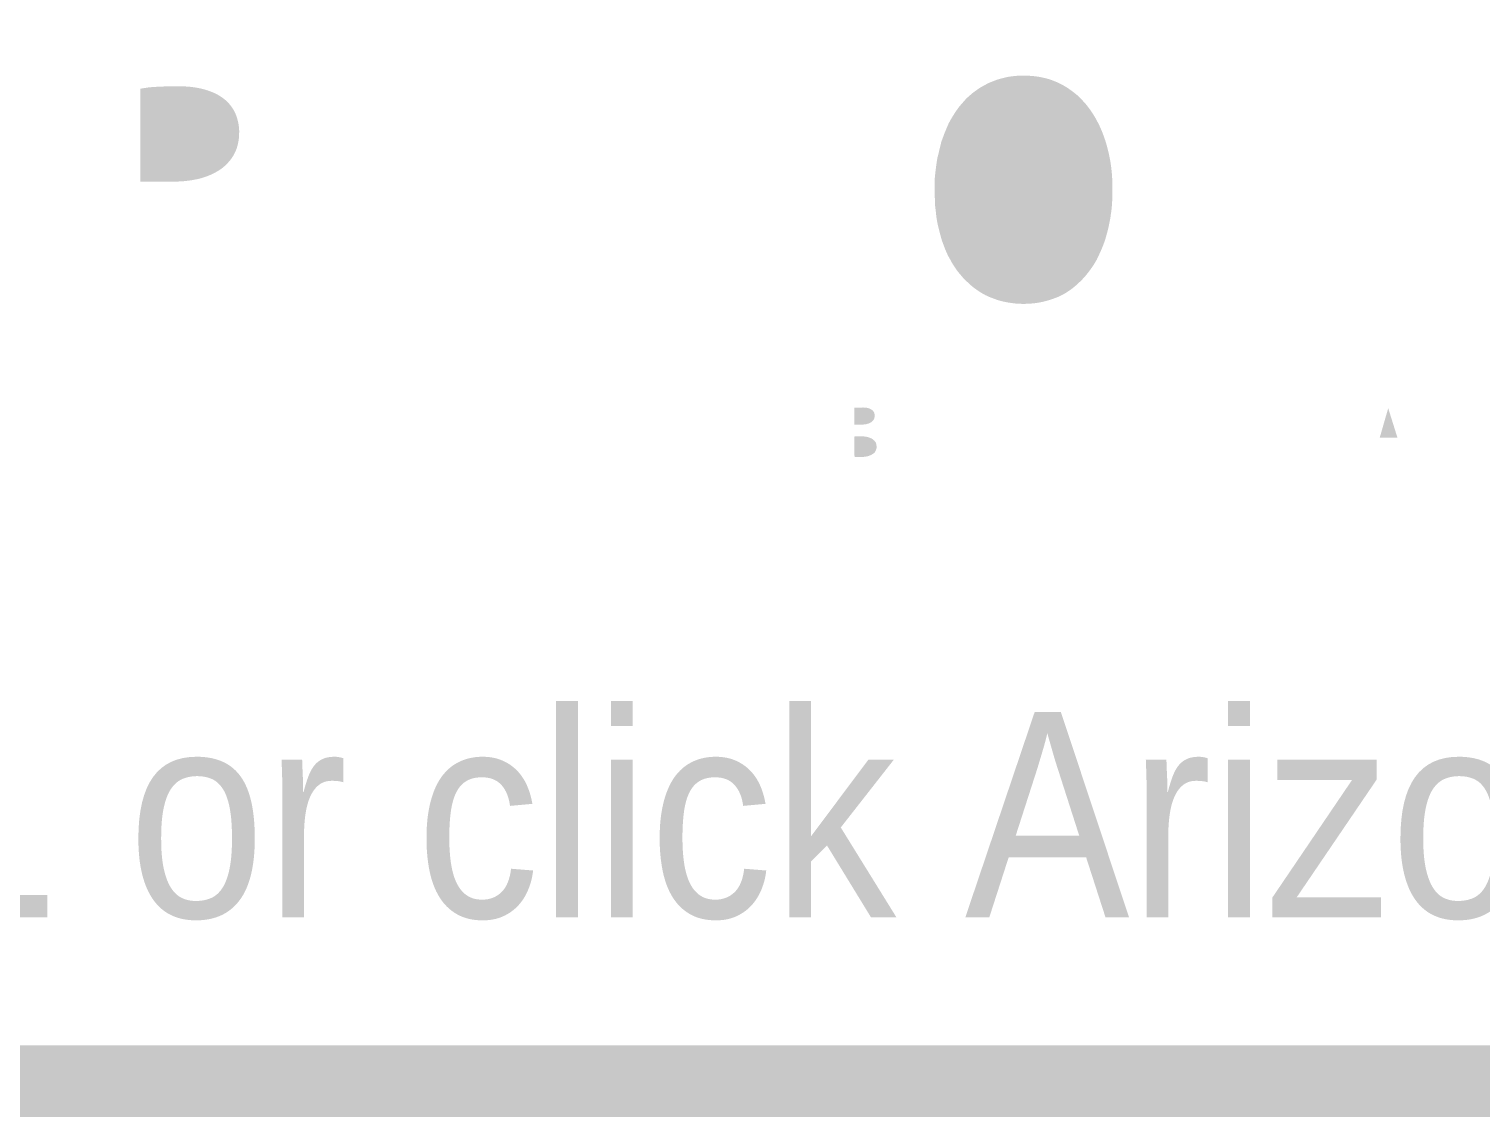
# Model space of a CAD drawing. Header units: feet. Extents: x 715168 to 716636, y 927703 to 928239.
# Drawn here: x 715792.3 to 715806.7, y 927867.48 to 927878.27 of the extents above; entities that cross this region are included whole.
import ezdxf
from ezdxf.enums import TextEntityAlignment as Align

# ---------------------------------------------------------------- set-up
doc = ezdxf.new("R2010")
doc.units = ezdxf.units.FT
doc.header["$MEASUREMENT"] = 0
doc.layers.add('62', color=7, linetype='Continuous', lineweight=0)
doc.styles.add('Style-Swis721 BlkCn BT', font='swissck.ttf')

# ---------------------------------------------------------------- blocks, each defined once
blk = doc.blocks.new('Blue Stake')
h = blk.add_hatch(color=256)
h.paths.add_polyline_path([(-32.727, -10.376, 0.414214), (-26.496, -16.607), (26.464, -16.607, 0.414214), (32.695, -10.376), (32.695, 10.459, 0.414214), (26.464, 16.69), (-26.496, 16.69, 0.414214), (-32.727, 10.459)])
h.paths.add_polyline_path([(-31.777, 10.438, -0.414214), (-26.475, 15.741), (26.441, 15.741, -0.414214), (31.744, 10.438), (31.744, -10.355, -0.414214), (26.441, -15.658), (-26.475, -15.658, -0.414214), (-31.777, -10.355)], flags=16)
h = blk.add_hatch(color=256)
edge = h.paths.add_edge_path()
edge.add_spline(control_points=[(0.592, -5.266), (0.632, -5.182), (0.67, -5.096), (0.7, -5.011), (0.714, -4.965), (0.723, -4.931), (0.737, -4.878), (0.748, -4.835), (0.763, -4.756), (0.772, -4.71), (0.777, -4.669), (0.786, -4.613), (0.791, -4.561), (0.794, -4.51), (0.798, -4.44), (0.799, -4.404), (0.799, -4.331), (0.798, -4.273), (0.797, -4.219), (0.79, -4.117), (0.784, -4.064), (0.779, -4.024), (0.773, -3.98), (0.762, -3.919), (0.752, -3.873), (0.738, -3.812), (0.719, -3.741), (0.702, -3.684), (0.664, -3.582), (0.653, -3.555), (0.639, -3.523), (0.628, -3.499), (0.617, -3.474), (0.603, -3.451), (0.586, -3.416), (0.572, -3.391), (0.553, -3.36), (0.534, -3.331), (0.513, -3.298), (0.481, -3.255), (0.451, -3.215), (0.416, -3.177), (0.383, -3.141), (0.35, -3.107), (0.31, -3.074), (0.258, -3.034), (0.208, -2.998), (0.16, -2.969), (0.117, -2.946), (0.079, -2.927), (0.034, -2.908), (-0.01, -2.891), (-0.06, -2.875), (-0.114, -2.862), (-0.181, -2.848), (-0.236, -2.841), (-0.296, -2.836), (-0.331, -2.835), (-0.403, -2.833), (-0.445, -2.834)], knot_values=[0, 0, 0, 0, 0.017544, 0.035088, 0.052632, 0.070175, 0.087719, 0.105263, 0.122807, 0.140351, 0.157895, 0.175439, 0.192982, 0.210526, 0.22807, 0.245614, 0.263158, 0.280702, 0.298246, 0.315789, 0.333333, 0.350877, 0.368421, 0.385965, 0.403509, 0.421053, 0.438596, 0.45614, 0.473684, 0.491228, 0.508772, 0.526316, 0.54386, 0.561404, 0.578947, 0.596491, 0.614035, 0.631579, 0.649123, 0.666667, 0.684211, 0.701754, 0.719298, 0.736842, 0.754386, 0.77193, 0.789474, 0.807018, 0.824561, 0.842105, 0.859649, 0.877193, 0.894737, 0.912281, 0.929825, 0.947368, 0.964912, 0.982456, 1, 1, 1, 1], degree=3, periodic=0)
edge.add_spline(control_points=[(-0.445, -2.834), (-0.483, -2.839), (-0.519, -2.841), (-0.556, -2.847), (-0.59, -2.852)], knot_values=[0, 0, 0, 0, 0.5, 1, 1, 1, 1], degree=3, periodic=0)
edge.add_spline(control_points=[(-0.59, -2.852), (-0.621, -2.86), (-0.653, -2.867), (-0.686, -2.875), (-0.729, -2.889), (-0.752, -2.897), (-0.789, -2.912), (-0.831, -2.928), (-0.857, -2.942), (-0.887, -2.957), (-0.915, -2.973), (-0.944, -2.989), (-0.979, -3.012), (-0.995, -3.024), (-1.016, -3.038), (-1.035, -3.052), (-1.054, -3.067), (-1.068, -3.081), (-1.091, -3.098), (-1.11, -3.116), (-1.128, -3.132), (-1.145, -3.15), (-1.157, -3.163), (-1.168, -3.177), (-1.183, -3.193), (-1.2, -3.213), (-1.221, -3.236), (-1.238, -3.259), (-1.251, -3.278), (-1.267, -3.299), (-1.283, -3.324), (-1.301, -3.351), (-1.312, -3.37), (-1.324, -3.39), (-1.338, -3.413), (-1.354, -3.441), (-1.37, -3.471), (-1.382, -3.501), (-1.397, -3.533), (-1.409, -3.565), (-1.425, -3.601), (-1.442, -3.65), (-1.454, -3.681), (-1.467, -3.716), (-1.475, -3.76), (-1.489, -3.809), (-1.499, -3.856), (-1.506, -3.885), (-1.518, -3.924), (-1.526, -3.987), (-1.534, -4.039), (-1.541, -4.099), (-1.548, -4.157), (-1.551, -4.191), (-1.556, -4.257), (-1.552, -4.307), (-1.554, -4.371), (-1.551, -4.436), (-1.548, -4.49), (-1.548, -4.547), (-1.544, -4.58), (-1.536, -4.635), (-1.531, -4.7), (-1.521, -4.756), (-1.512, -4.808), (-1.496, -4.867), (-1.477, -4.942), (-1.465, -4.987), (-1.461, -4.999), (-1.456, -5.021), (-1.445, -5.045)], knot_values=[0, 0, 0, 0, 0.014706, 0.029412, 0.044118, 0.058824, 0.073529, 0.088235, 0.102941, 0.117647, 0.132353, 0.147059, 0.161765, 0.176471, 0.191176, 0.205882, 0.220588, 0.235294, 0.25, 0.264706, 0.279412, 0.294118, 0.308824, 0.323529, 0.338235, 0.352941, 0.367647, 0.382353, 0.397059, 0.411765, 0.426471, 0.441176, 0.455882, 0.470588, 0.485294, 0.5, 0.514706, 0.529412, 0.544118, 0.558824, 0.573529, 0.588235, 0.602941, 0.617647, 0.632353, 0.647059, 0.661765, 0.676471, 0.691176, 0.705882, 0.720588, 0.735294, 0.75, 0.764706, 0.779412, 0.794118, 0.808824, 0.823529, 0.838235, 0.852941, 0.867647, 0.882353, 0.897059, 0.911765, 0.926471, 0.941176, 0.955882, 0.970588, 0.985294, 1, 1, 1, 1], degree=3, periodic=0)
edge.add_spline(control_points=[(-1.445, -5.045), (-1.433, -5.079), (-1.421, -5.111), (-1.409, -5.141), (-1.395, -5.172), (-1.383, -5.2), (-1.368, -5.23), (-1.354, -5.254), (-1.348, -5.264), (-1.333, -5.294), (-1.318, -5.32), (-1.3, -5.345), (-1.282, -5.375), (-1.266, -5.399), (-1.248, -5.424), (-1.23, -5.445), (-1.203, -5.477), (-1.181, -5.503), (-1.164, -5.522), (-1.146, -5.54), (-1.125, -5.56), (-1.107, -5.575), (-1.09, -5.594), (-1.075, -5.605), (-1.058, -5.621), (-1.038, -5.637), (-1.017, -5.652), (-0.997, -5.666), (-0.968, -5.686), (-0.938, -5.706), (-0.916, -5.718), (-0.883, -5.737), (-0.856, -5.749), (-0.821, -5.765), (-0.788, -5.777), (-0.755, -5.789), (-0.738, -5.797), (-0.696, -5.809), (-0.652, -5.821), (-0.607, -5.83), (-0.57, -5.837), (-0.53, -5.842), (-0.503, -5.847), (-0.471, -5.849), (-0.426, -5.852), (-0.374, -5.853), (-0.326, -5.852), (-0.32, -5.85), (-0.276, -5.849), (-0.227, -5.844), (-0.172, -5.836), (-0.103, -5.821), (-0.068, -5.812), (-0.017, -5.796), (0.027, -5.781), (0.098, -5.754), (0.148, -5.728), (0.21, -5.69), (0.263, -5.653), (0.309, -5.615), (0.341, -5.586), (0.384, -5.546), (0.438, -5.489), (0.474, -5.443), (0.518, -5.385), (0.565, -5.314), (0.592, -5.266)], knot_values=[0, 0, 0, 0, 0.015625, 0.03125, 0.046875, 0.0625, 0.078125, 0.09375, 0.109375, 0.125, 0.140625, 0.15625, 0.171875, 0.1875, 0.203125, 0.21875, 0.234375, 0.25, 0.265625, 0.28125, 0.296875, 0.3125, 0.328125, 0.34375, 0.359375, 0.375, 0.390625, 0.40625, 0.421875, 0.4375, 0.453125, 0.46875, 0.484375, 0.5, 0.515625, 0.53125, 0.546875, 0.5625, 0.578125, 0.59375, 0.609375, 0.625, 0.640625, 0.65625, 0.671875, 0.6875, 0.703125, 0.71875, 0.734375, 0.75, 0.765625, 0.78125, 0.796875, 0.8125, 0.828125, 0.84375, 0.859375, 0.875, 0.890625, 0.90625, 0.921875, 0.9375, 0.953125, 0.96875, 0.984375, 1, 1, 1, 1], degree=3, periodic=0)
h = blk.add_hatch(color=256)
edge = h.paths.add_edge_path()
edge.add_spline(control_points=[(-12.056, -4.236), (-12.054, -4.236), (-11.586, -4.236), (-11.565, -4.235), (-11.558, -4.235), (-11.508, -4.232), (-11.474, -4.23), (-11.44, -4.226), (-11.41, -4.222), (-11.386, -4.219), (-11.358, -4.214), (-11.342, -4.211), (-11.313, -4.205), (-11.289, -4.201), (-11.254, -4.191), (-11.216, -4.18), (-11.192, -4.171), (-11.171, -4.165), (-11.148, -4.154), (-11.129, -4.147), (-11.114, -4.14), (-11.094, -4.131), (-11.079, -4.123), (-11.065, -4.115), (-11.049, -4.106), (-11.033, -4.098), (-11.02, -4.089), (-11.009, -4.081), (-10.995, -4.073), (-10.98, -4.062), (-10.953, -4.041), (-10.934, -4.024), (-10.922, -4.013), (-10.907, -3.997), (-10.886, -3.974), (-10.875, -3.962), (-10.863, -3.945), (-10.852, -3.932), (-10.838, -3.912), (-10.821, -3.883), (-10.806, -3.853), (-10.791, -3.822), (-10.78, -3.79), (-10.769, -3.754), (-10.762, -3.721), (-10.756, -3.686), (-10.751, -3.653), (-10.749, -3.626), (-10.75, -3.606), (-10.749, -3.588), (-10.749, -3.574), (-10.749, -3.554), (-10.75, -3.542), (-10.75, -3.538)], knot_values=[0, 0, 0, 0, 0.019802, 0.039604, 0.059406, 0.079208, 0.09901, 0.118812, 0.138614, 0.158416, 0.178218, 0.19802, 0.217822, 0.237624, 0.257426, 0.277228, 0.29703, 0.316832, 0.336634, 0.356436, 0.376238, 0.39604, 0.415842, 0.435644, 0.455446, 0.475248, 0.49505, 0.514851, 0.534653, 0.554455, 0.574257, 0.594059, 0.613861, 0.633663, 0.653465, 0.673267, 0.693069, 0.712871, 0.732673, 0.752475, 0.772277, 0.792079, 0.811881, 0.831683, 0.851485, 0.871287, 0.891089, 0.910891, 0.930693, 0.950495, 0.970297, 0.990099, 1, 1, 1, 1], degree=3, periodic=0)
edge.add_spline(control_points=[(-10.75, -3.538), (-10.751, -3.534), (-10.752, -3.522), (-10.754, -3.5), (-10.756, -3.482), (-10.763, -3.45), (-10.771, -3.414), (-10.782, -3.377), (-10.79, -3.359), (-10.796, -3.341), (-10.806, -3.32), (-10.817, -3.298), (-10.827, -3.28), (-10.839, -3.263), (-10.847, -3.25), (-10.858, -3.235), (-10.868, -3.223), (-10.878, -3.21), (-10.895, -3.192), (-10.909, -3.178), (-10.927, -3.16), (-10.947, -3.144), (-10.971, -3.125), (-10.994, -3.11), (-11.019, -3.094), (-11.047, -3.079), (-11.072, -3.066), (-11.089, -3.059), (-11.111, -3.05), (-11.137, -3.04), (-11.167, -3.029), (-11.175, -3.027), (-11.212, -3.016), (-11.244, -3.007), (-11.275, -3.001), (-11.309, -2.994), (-11.363, -2.986), (-11.421, -2.979), (-11.474, -2.977), (-11.521, -2.976), (-11.604, -2.975), (-11.717, -2.977), (-11.757, -2.978), (-11.803, -2.98), (-11.841, -2.982), (-11.88, -2.985), (-11.918, -2.987), (-11.948, -2.99), (-11.971, -2.994), (-11.971, -2.994), (-11.994, -2.997), (-12.019, -3.001), (-12.036, -3.003), (-12.055, -3.009)], knot_values=[0, 0, 0, 0, 0.009901, 0.029703, 0.049505, 0.069307, 0.089109, 0.108911, 0.128713, 0.148515, 0.168317, 0.188119, 0.207921, 0.227723, 0.247525, 0.267327, 0.287129, 0.306931, 0.326733, 0.346535, 0.366337, 0.386139, 0.405941, 0.425743, 0.445545, 0.465347, 0.485149, 0.50495, 0.524752, 0.544554, 0.564356, 0.584158, 0.60396, 0.623762, 0.643564, 0.663366, 0.683168, 0.70297, 0.722772, 0.742574, 0.762376, 0.782178, 0.80198, 0.821782, 0.841584, 0.861386, 0.881188, 0.90099, 0.920792, 0.940594, 0.960396, 0.980198, 1, 1, 1, 1], degree=3, periodic=0)
edge.add_spline(control_points=[(-12.055, -3.009), (-12.055, -3.024), (-12.055, -4.192), (-12.055, -4.217), (-12.056, -4.236)], knot_values=[0, 0, 0, 0, 0.5, 1, 1, 1, 1], degree=3, periodic=0)
h = blk.add_hatch(color=256)
edge = h.paths.add_edge_path()
edge.add_spline(control_points=[(-2.614, -7.449), (-2.574, -7.45), (-2.512, -7.449), (-2.502, -7.449), (-2.49, -7.448), (-2.48, -7.447), (-2.468, -7.447), (-2.457, -7.444), (-2.446, -7.441), (-2.436, -7.438), (-2.426, -7.435), (-2.414, -7.431), (-2.405, -7.425), (-2.392, -7.419), (-2.384, -7.412), (-2.376, -7.404), (-2.365, -7.394), (-2.36, -7.385), (-2.355, -7.376), (-2.352, -7.369), (-2.348, -7.356), (-2.347, -7.349), (-2.347, -7.343), (-2.347, -7.34)], knot_values=[0, 0, 0, 0, 0.047619, 0.095238, 0.142857, 0.190476, 0.238095, 0.285714, 0.333333, 0.380952, 0.428571, 0.47619, 0.52381, 0.571429, 0.619048, 0.666667, 0.714286, 0.761905, 0.809524, 0.857143, 0.904762, 0.952381, 1, 1, 1, 1], degree=3, periodic=0)
edge.add_line((-2.347, -7.34), (-2.347, -7.325))
edge.add_spline(control_points=[(-2.347, -7.325), (-2.347, -7.322), (-2.347, -7.318), (-2.348, -7.311), (-2.349, -7.304), (-2.352, -7.294), (-2.354, -7.288), (-2.363, -7.276), (-2.363, -7.276), (-2.366, -7.269), (-2.374, -7.262), (-2.384, -7.254), (-2.394, -7.247), (-2.404, -7.242), (-2.414, -7.238), (-2.419, -7.236), (-2.428, -7.233), (-2.44, -7.229), (-2.454, -7.227), (-2.478, -7.224), (-2.498, -7.223), (-2.535, -7.224), (-2.564, -7.224), (-2.588, -7.225), (-2.614, -7.227)], knot_values=[0, 0, 0, 0, 0.045455, 0.090909, 0.136364, 0.181818, 0.227273, 0.272727, 0.318182, 0.363636, 0.409091, 0.454545, 0.5, 0.545455, 0.590909, 0.636364, 0.681818, 0.727273, 0.772727, 0.818182, 0.863636, 0.909091, 0.954545, 1, 1, 1, 1], degree=3, periodic=0)
edge.add_spline(control_points=[(-2.614, -7.227), (-2.613, -7.258), (-2.613, -7.341), (-2.614, -7.397), (-2.614, -7.449)], knot_values=[0, 0, 0, 0, 0.5, 1, 1, 1, 1], degree=3, periodic=0)
h = blk.add_hatch(color=256)
edge = h.paths.add_edge_path()
edge.add_spline(control_points=[(-2.612, -7.877), (-2.58, -7.877), (-2.54, -7.876), (-2.508, -7.877), (-2.492, -7.877), (-2.474, -7.874), (-2.461, -7.873), (-2.44, -7.869), (-2.413, -7.859), (-2.394, -7.853), (-2.384, -7.846), (-2.368, -7.837), (-2.35, -7.824), (-2.337, -7.805), (-2.328, -7.786), (-2.323, -7.769), (-2.319, -7.754), (-2.322, -7.735), (-2.321, -7.725), (-2.324, -7.712), (-2.328, -7.692), (-2.34, -7.672), (-2.355, -7.657), (-2.369, -7.644), (-2.384, -7.635)], knot_values=[0, 0, 0, 0, 0.045455, 0.090909, 0.136364, 0.181818, 0.227273, 0.272727, 0.318182, 0.363636, 0.409091, 0.454545, 0.5, 0.545455, 0.590909, 0.636364, 0.681818, 0.727273, 0.772727, 0.818182, 0.863636, 0.909091, 0.954545, 1, 1, 1, 1], degree=3, periodic=0)
edge.add_spline(control_points=[(-2.384, -7.635), (-2.403, -7.626), (-2.417, -7.621), (-2.435, -7.615), (-2.464, -7.608)], knot_values=[0, 0, 0, 0, 0.5, 1, 1, 1, 1], degree=3, periodic=0)
edge.add_spline(control_points=[(-2.464, -7.608), (-2.482, -7.607), (-2.519, -7.605), (-2.547, -7.605), (-2.612, -7.605)], knot_values=[0, 0, 0, 0, 0.5, 1, 1, 1, 1], degree=3, periodic=0)
edge.add_spline(control_points=[(-2.612, -7.605), (-2.613, -7.607), (-2.613, -7.639), (-2.613, -7.866), (-2.612, -7.877)], knot_values=[0, 0, 0, 0, 0.5, 1, 1, 1, 1], degree=3, periodic=0)
blk.add_solid([(4.567, -7.622), (4.445, -7.233), (4.333, -7.622)])
at = {"style": 'Style-Swis721 BlkCn BT', "width": 1.04878}
blk.add_text('Call 811 or click Arizona811.com', height=2.71762, dxfattribs=at).set_placement((-1.333, -13.968), align=Align.CENTER)

msp = doc.modelspace()

# ---------------------------------------------------------------- block references
at = {"layer": '62', "color": 7, "linetype": 'Continuous', "lineweight": 70, "xscale": 0.75, "yscale": 0.75, "zscale": 0.75, "rotation": 359.999999999998}
msp.add_blockref('Blue Stake', (715802.447, 927879.932), dxfattribs=at)

doc.saveas('drawing.dxf')
